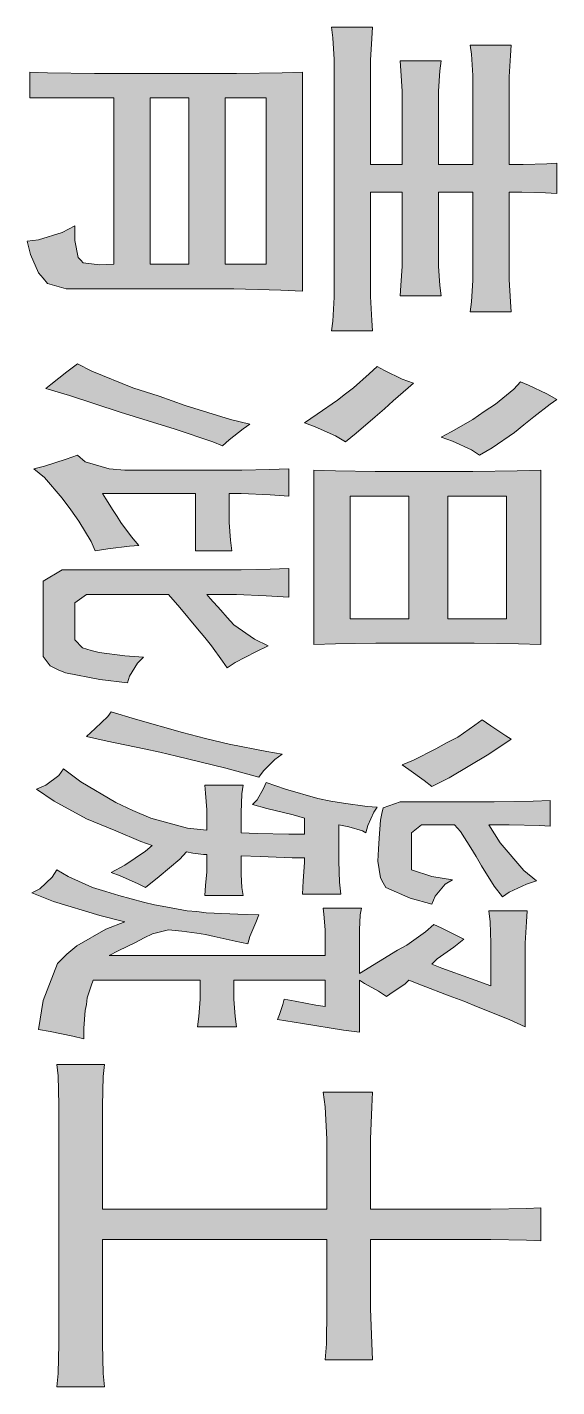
# Model space of a CAD drawing. Header units: millimetres. Extents: x 117 to 78452272, y 10 to 169749766.
# Drawn here: x 78390995 to 78391340, y 169652844 to 169653731 of the extents above; entities that cross this region are included whole.
import ezdxf

# ---------------------------------------------------------------- set-up
doc = ezdxf.new("R2010")
doc.units = ezdxf.units.MM

msp = doc.modelspace()

# ---------------------------------------------------------------- hatches: boundary and pattern name
h = msp.add_hatch(color=0)
h.dxf.hatch_style = 2
h.paths.add_polyline_path([(78391340.356, 169653622.719), (78391333.03, 169653623.15), (78391317.517, 169653623.581), (78391309.329, 169653623.581), (78391309.329, 169653574.887), (78391309.329, 169653566.7), (78391310.191, 169653552.049), (78391310.622, 169653545.585), (78391283.905, 169653545.585), (78391284.767, 169653552.049), (78391285.629, 169653566.269), (78391285.629, 169653574.025), (78391285.629, 169653623.581), (78391263.221, 169653623.581), (78391263.221, 169653580.92), (78391263.221, 169653575.318), (78391264.083, 169653562.822), (78391264.945, 169653555.927), (78391238.228, 169653555.927), (78391238.659, 169653562.822), (78391239.521, 169653575.318), (78391239.521, 169653580.92), (78391239.521, 169653623.581), (78391218.837, 169653623.581), (78391218.837, 169653564.114), (78391218.837, 169653555.496), (78391219.699, 169653539.983), (78391220.13, 169653533.088), (78391193.413, 169653533.088), (78391194.274, 169653539.552), (78391195.136, 169653555.065), (78391195.136, 169653564.114), (78391195.136, 169653702.87), (78391195.136, 169653710.195), (78391194.274, 169653724.416), (78391193.413, 169653731.31), (78391220.13, 169653731.31), (78391219.699, 169653723.985), (78391218.837, 169653709.764), (78391218.837, 169653702.87), (78391218.837, 169653641.679), (78391239.521, 169653641.679), (78391239.521, 169653682.617), (78391239.521, 169653689.511), (78391238.659, 169653702.87), (78391238.228, 169653709.333), (78391264.945, 169653709.333), (78391264.083, 169653702.87), (78391263.221, 169653689.511), (78391263.221, 169653682.617), (78391263.221, 169653641.679), (78391285.629, 169653641.679), (78391285.629, 169653692.097), (78391285.629, 169653699.853), (78391284.767, 169653713.643), (78391283.905, 169653719.676), (78391310.622, 169653719.676), (78391310.191, 169653712.781), (78391309.329, 169653698.991), (78391309.329, 169653692.097), (78391309.329, 169653641.679), (78391318.379, 169653641.679), (78391333.892, 169653642.11), (78391340.356, 169653642.541)])
h = msp.add_hatch(color=0)
h.paths.add_polyline_path([(78391025.786, 169653601.604), (78391025.786, 169653592.124), (78391027.94, 169653580.92), (78391029.664, 169653579.196), (78391031.388, 169653577.473), (78391042.161, 169653576.18), (78391051.21, 169653576.611), (78391051.21, 169653685.202), (78390996.483, 169653685.202), (78390996.483, 169653702.008), (78391008.118, 169653701.577), (78391038.713, 169653701.146), (78391057.243, 169653701.146), (78391114.986, 169653701.146), (78391131.36, 169653701.146), (78391161.094, 169653701.577), (78391174.452, 169653702.008), (78391174.452, 169653558.943), (78391160.232, 169653559.805), (78391129.637, 169653560.667), (78391113.693, 169653560.667), (78391028.802, 169653560.667), (78391020.184, 169653560.667), (78391008.118, 169653564.114), (78391005.102, 169653567.562), (78391002.085, 169653571.009), (78390996.914, 169653583.075), (78390994.76, 169653591.693), (78391002.085, 169653592.555), (78391017.598, 169653597.295)])
h.paths.add_polyline_path([(78391124.035, 169653576.611), (78391150.752, 169653576.611), (78391150.752, 169653685.202), (78391124.035, 169653685.202)])
h.paths.add_polyline_path([(78391074.91, 169653576.611), (78391100.334, 169653576.611), (78391100.334, 169653685.202), (78391074.91, 169653685.202)])
h = msp.add_hatch(color=0)
h.dxf.hatch_style = 2
h.paths.add_polyline_path([(78391122.311, 169653458.109), (78391115.847, 169653460.694), (78391091.285, 169653468.882), (78391073.618, 169653474.483), (78391055.519, 169653480.085), (78391022.338, 169653490.858), (78391006.825, 169653495.598), (78391010.273, 169653498.184), (78391020.615, 169653506.371), (78391027.509, 169653511.542), (78391036.99, 169653506.802), (78391063.706, 169653496.029), (78391080.943, 169653490.427), (78391097.749, 169653484.395), (78391127.482, 169653475.345), (78391139.979, 169653472.329), (78391135.67, 169653469.312), (78391126.62, 169653461.987)])
h = msp.add_hatch(color=0)
h.dxf.hatch_style = 2
h.paths.add_polyline_path([(78391246.846, 169653499.046), (78391243.399, 169653496.029), (78391233.488, 169653487.411), (78391227.886, 169653482.24), (78391221.853, 169653477.069), (78391209.357, 169653466.296), (78391202.462, 169653460.694), (78391195.998, 169653464.572), (78391182.64, 169653470.605), (78391175.745, 169653473.191), (78391183.932, 169653478.793), (78391197.291, 169653487.842), (78391202.462, 169653492.151), (78391207.633, 169653496.029), (78391217.975, 169653505.079), (78391223.146, 169653509.819), (78391227.886, 169653507.233), (78391239.521, 169653501.631)])
h = msp.add_hatch(color=0)
h.dxf.hatch_style = 2
h.paths.add_polyline_path([(78391340.356, 169653488.273), (78391336.046, 169653485.256), (78391325.273, 169653477.069), (78391318.81, 169653471.898), (78391312.777, 169653466.727), (78391298.126, 169653456.816), (78391289.938, 169653452.076), (78391284.767, 169653455.523), (78391272.271, 169653461.125), (78391264.945, 169653463.711), (78391271.409, 169653467.158), (78391285.629, 169653475.345), (78391292.955, 169653480.516), (78391300.28, 169653485.256), (78391312.346, 169653495.167), (78391316.655, 169653499.908), (78391321.826, 169653497.753), (78391333.892, 169653492.151)])
h = msp.add_hatch(color=0)
h.dxf.hatch_style = 2
h.paths.add_polyline_path([(78391027.509, 169653452.076), (78391032.68, 169653447.767), (78391048.193, 169653443.026), (78391058.535, 169653442.165), (78391129.637, 169653442.165), (78391134.808, 169653442.165), (78391152.906, 169653442.596), (78391165.403, 169653443.026), (78391165.403, 169653425.359), (78391153.337, 169653426.221), (78391134.377, 169653427.083), (78391126.62, 169653427.083), (78391126.62, 169653412.862), (78391126.62, 169653408.122), (78391127.482, 169653396.487), (78391128.344, 169653389.593), (78391104.644, 169653389.593), (78391104.644, 169653427.083), (78391043.884, 169653427.083), (78391046.039, 169653423.635), (78391050.779, 169653415.879), (78391053.364, 169653412), (78391055.95, 169653408.122), (78391062.845, 169653398.642), (78391067.585, 169653393.04), (78391061.552, 169653392.609), (78391047.332, 169653390.885), (78391039.144, 169653389.593), (78391036.559, 169653395.626), (78391028.371, 169653408.984), (78391023.2, 169653416.31), (78391017.598, 169653424.066), (78391005.964, 169653437.425), (78390999.069, 169653443.026), (78391005.964, 169653444.75), (78391020.184, 169653449.49)])
h = msp.add_hatch(color=0)
h.paths.add_polyline_path([(78391330.013, 169653328.402), (78391315.362, 169653328.833), (78391286.491, 169653329.264), (78391272.271, 169653329.264), (78391235.212, 169653329.264), (78391222.284, 169653329.264), (78391195.998, 169653328.833), (78391181.778, 169653328.402), (78391181.778, 169653442.165), (78391195.998, 169653441.734), (78391221.853, 169653441.303), (78391233.488, 169653441.303), (78391272.271, 169653441.303), (78391285.629, 169653441.303), (78391314.5, 169653441.734), (78391330.013, 169653442.165)])
h.paths.add_polyline_path([(78391205.478, 169653345.208), (78391243.83, 169653345.208), (78391243.83, 169653425.359), (78391205.478, 169653425.359)])
h.paths.add_polyline_path([(78391269.254, 169653345.208), (78391307.606, 169653345.208), (78391307.606, 169653425.359), (78391269.254, 169653425.359)])
h = msp.add_hatch(color=0)
h.dxf.hatch_style = 2
h.paths.add_polyline_path([(78391165.403, 169653359.428), (78391150.752, 169653360.29), (78391131.36, 169653361.152), (78391126.62, 169653361.152), (78391111.969, 169653361.152), (78391114.124, 169653358.567), (78391121.019, 169653350.81), (78391125.328, 169653346.07), (78391129.637, 169653341.33), (78391142.995, 169653331.85), (78391152.045, 169653327.541), (78391143.857, 169653323.662), (78391130.499, 169653316.768), (78391125.328, 169653313.32), (78391122.311, 169653317.629), (78391114.986, 169653327.541), (78391110.676, 169653333.143), (78391105.936, 169653338.744), (78391094.302, 169653352.534), (78391086.976, 169653361.152), (78391040.868, 169653361.152), (78391033.542, 169653361.152), (78391025.786, 169653355.55), (78391025.786, 169653349.517), (78391025.786, 169653335.297), (78391025.786, 169653331.419), (78391030.957, 169653326.248), (78391036.559, 169653324.524), (78391041.73, 169653323.231), (78391058.535, 169653321.077), (78391070.601, 169653320.215), (78391066.723, 169653316.337), (78391061.552, 169653307.718), (78391060.259, 169653303.409), (78391042.161, 169653305.564), (78391019.753, 169653309.873), (78391015.013, 169653312.028), (78391009.842, 169653314.613), (78391005.102, 169653320.646), (78391005.102, 169653324.524), (78391005.102, 169653362.014), (78391005.102, 169653369.77), (78391017.598, 169653377.096), (78391030.526, 169653377.096), (78391126.62, 169653377.096), (78391134.377, 169653377.096), (78391153.337, 169653377.527), (78391165.403, 169653377.958)])
h = msp.add_hatch(color=0)
h.dxf.hatch_style = 2
h.paths.add_polyline_path([(78391049.486, 169653284.449), (78391065.43, 169653279.709), (78391096.025, 169653271.09), (78391111.107, 169653267.212), (78391126.62, 169653263.334), (78391151.183, 169653258.594), (78391161.094, 169653256.87), (78391156.354, 169653253.423), (78391149.028, 169653246.097), (78391146.012, 169653241.788), (78391124.466, 169653247.821), (78391092.147, 169653255.577), (78391081.374, 169653258.163), (78391071.032, 169653260.318), (78391046.901, 169653265.488), (78391033.542, 169653268.505), (78391039.144, 169653273.676), (78391047.332, 169653281.432)])
h = msp.add_hatch(color=0)
h.dxf.hatch_style = 2
h.paths.add_polyline_path([(78391310.622, 169653266.781), (78391295.971, 169653256.87), (78391270.116, 169653241.357), (78391258.912, 169653235.755), (78391253.741, 169653239.633), (78391243.83, 169653246.959), (78391239.521, 169653249.975), (78391246.846, 169653252.992), (78391261.498, 169653260.318), (78391268.392, 169653264.196), (78391275.718, 169653268.074), (78391286.922, 169653275.831), (78391291.662, 169653279.278), (78391297.264, 169653275.4), (78391307.175, 169653268.936)])
h = msp.add_hatch(color=0)
h.dxf.hatch_style = 2
h.paths.add_polyline_path([(78391098.611, 169653193.094), (78391094.302, 169653188.354), (78391080.943, 169653177.15), (78391071.894, 169653169.825), (78391066.723, 169653172.41), (78391055.519, 169653177.581), (78391049.486, 169653179.736), (78391058.535, 169653184.476), (78391071.894, 169653193.525), (78391076.203, 169653197.403), (78391068.878, 169653199.989), (78391052.503, 169653206.884), (78391043.022, 169653210.762), (78391033.542, 169653214.64), (78391012.427, 169653226.275), (78391000.793, 169653234.031), (78391006.825, 169653236.617), (78391015.444, 169653243.081), (78391018.46, 169653247.39), (78391029.664, 169653238.772), (78391052.503, 169653225.413), (78391063.706, 169653220.242), (78391075.341, 169653215.071), (78391099.473, 169653208.607), (78391111.969, 169653207.315), (78391111.969, 169653215.071), (78391111.969, 169653220.673), (78391111.107, 169653231.446), (78391110.676, 169653236.617), (78391135.67, 169653236.617), (78391134.808, 169653231.015), (78391134.377, 169653218.518), (78391134.377, 169653211.624), (78391134.377, 169653205.591), (78391144.719, 169653205.16), (78391165.403, 169653204.729), (78391175.745, 169653204.729), (78391175.745, 169653215.071), (78391168.419, 169653217.226), (78391151.183, 169653221.535), (78391141.703, 169653224.12), (78391144.719, 169653227.137), (78391149.028, 169653234.462), (78391150.752, 169653238.341), (78391163.248, 169653234.031), (78391184.363, 169653227.999), (78391192.982, 169653226.275), (78391201.169, 169653224.982), (78391216.682, 169653222.828), (78391223.146, 169653222.397), (78391220.991, 169653218.949), (78391217.113, 169653210.331), (78391215.82, 169653205.591), (78391213.666, 169653206.884), (78391204.617, 169653209.469), (78391198.153, 169653210.762), (78391198.153, 169653193.094), (78391198.153, 169653187.061), (78391198.584, 169653173.272), (78391199.445, 169653165.516), (78391174.452, 169653165.516), (78391174.883, 169653174.134), (78391175.745, 169653186.2), (78391175.745, 169653189.216), (78391167.558, 169653189.216), (78391146.873, 169653190.078), (78391134.377, 169653190.509), (78391134.377, 169653181.46), (78391134.377, 169653178.443), (78391134.808, 169653169.825), (78391135.67, 169653164.654), (78391110.676, 169653164.654), (78391111.107, 169653171.118), (78391111.969, 169653180.167), (78391111.969, 169653182.321), (78391111.969, 169653191.371), (78391109.815, 169653191.371), (78391102.92, 169653192.233)])
h = msp.add_hatch(color=0)
h.dxf.hatch_style = 2
h.paths.add_polyline_path([(78391305.02, 169653163.792), (78391299.418, 169653170.687), (78391291.231, 169653184.045), (78391287.784, 169653190.078), (78391284.336, 169653195.68), (78391277.442, 169653206.453), (78391273.563, 169653210.762), (78391258.912, 169653210.762), (78391252.017, 169653210.762), (78391245.554, 169653205.591), (78391245.554, 169653199.989), (78391245.554, 169653184.045), (78391245.554, 169653181.46), (78391258.912, 169653177.15), (78391272.271, 169653174.996), (78391267.53, 169653171.979), (78391261.067, 169653164.223), (78391258.912, 169653159.052), (78391244.692, 169653162.93), (78391228.748, 169653169.825), (78391227.024, 169653172.841), (78391225.301, 169653176.289), (78391223.577, 169653187.061), (78391224.008, 169653194.818), (78391224.439, 169653202.144), (78391225.301, 169653213.778), (78391226.162, 169653218.087), (78391227.024, 169653221.966), (78391238.228, 169653225.844), (78391248.57, 169653225.844), (78391285.629, 169653225.844), (78391299.418, 169653225.844), (78391324.842, 169653226.275), (78391336.046, 169653226.706), (78391336.046, 169653209.9), (78391329.152, 169653210.331), (78391309.329, 169653210.762), (78391295.971, 169653210.762), (78391303.297, 169653199.127), (78391318.81, 169653181.029), (78391326.997, 169653174.134), (78391320.533, 169653171.979), (78391309.329, 169653166.808)])
h = msp.add_hatch(color=0)
h.dxf.hatch_style = 2
h.paths.add_polyline_path([(78391260.205, 169653145.693), (78391264.945, 169653143.539), (78391274.425, 169653138.799), (78391279.596, 169653136.213), (78391273.132, 169653131.042), (78391262.359, 169653123.286), (78391258.912, 169653119.838), (78391265.376, 169653117.253), (78391284.767, 169653110.358), (78391297.264, 169653105.618), (78391297.264, 169653127.164), (78391297.264, 169653133.628), (78391296.833, 169653147.417), (78391295.971, 169653154.743), (78391320.964, 169653154.743), (78391320.533, 169653147.417), (78391319.671, 169653133.628), (78391319.671, 169653127.164), (78391319.671, 169653078.901), (78391309.329, 169653083.641), (78391289.076, 169653091.829), (78391279.596, 169653095.707), (78391270.116, 169653099.154), (78391252.017, 169653106.049), (78391243.83, 169653109.496), (78391241.244, 169653106.911), (78391233.488, 169653101.74), (78391229.179, 169653098.723), (78391224.008, 169653102.171), (78391214.958, 169653107.342), (78391211.511, 169653109.496), (78391211.511, 169653075.454), (78391201.169, 169653076.747), (78391174.452, 169653081.056), (78391158.077, 169653083.641), (78391159.37, 169653087.089), (78391161.525, 169653093.552), (78391162.387, 169653097), (78391169.712, 169653095.707), (78391183.071, 169653093.121), (78391189.103, 169653092.26), (78391189.103, 169653109.496), (78391129.637, 169653109.496), (78391129.637, 169653101.309), (78391129.637, 169653097), (78391130.499, 169653085.796), (78391131.36, 169653078.901), (78391105.936, 169653078.901), (78391106.798, 169653085.796), (78391107.66, 169653097), (78391107.66, 169653101.309), (78391107.66, 169653109.496), (78391037.851, 169653109.496), (78391036.559, 169653105.618), (78391033.973, 169653097.862), (78391033.542, 169653093.552), (78391032.68, 169653089.674), (78391031.819, 169653078.039), (78391031.819, 169653071.145), (78391024.493, 169653072.868), (78391009.842, 169653075.885), (78391002.085, 169653077.178), (78391005.102, 169653096.138), (78391014.582, 169653120.269), (78391020.615, 169653126.302), (78391027.078, 169653131.904), (78391046.039, 169653142.677), (78391058.535, 169653147.417), (78391042.161, 169653151.726), (78391011.996, 169653160.776), (78390997.776, 169653166.377), (78391002.947, 169653168.963), (78391011.134, 169653176.719), (78391014.151, 169653181.46), (78391021.477, 169653177.15), (78391037.421, 169653169.825), (78391046.039, 169653167.239), (78391054.657, 169653164.654), (78391070.601, 169653160.345), (78391077.927, 169653158.621), (78391085.252, 169653157.328), (78391099.042, 169653154.743), (78391105.505, 169653154.312), (78391111.538, 169653153.45), (78391132.222, 169653152.588), (78391146.012, 169653152.157), (78391143.857, 169653146.986), (78391139.979, 169653137.937), (78391138.686, 169653133.197), (78391130.499, 169653134.92), (78391116.709, 169653137.937), (78391111.107, 169653139.23), (78391105.505, 169653140.092), (78391095.594, 169653141.384), (78391091.285, 169653141.815), (78391086.976, 169653142.246), (78391076.634, 169653139.661), (78391071.032, 169653137.075), (78391065.43, 169653134.059), (78391054.226, 169653128.457), (78391048.193, 169653125.44), (78391189.103, 169653125.44), (78391189.103, 169653136.213), (78391189.103, 169653142.246), (78391188.242, 169653152.588), (78391187.811, 169653156.466), (78391212.804, 169653156.466), (78391211.942, 169653152.157), (78391211.511, 169653142.246), (78391211.511, 169653137.075), (78391211.511, 169653113.805), (78391236.504, 169653128.888), (78391242.537, 169653132.335), (78391254.603, 169653140.953)])
h = msp.add_hatch(color=0)
h.dxf.hatch_style = 2
h.paths.add_polyline_path([(78391218.837, 169652959.968), (78391283.905, 169652959.968), (78391297.264, 169652959.968), (78391320.533, 169652960.399), (78391330.013, 169652960.83), (78391330.013, 169652939.284), (78391320.533, 169652939.715), (78391297.264, 169652940.146), (78391283.905, 169652940.146), (78391218.837, 169652940.146), (78391218.837, 169652906.534), (78391218.837, 169652894.899), (78391219.699, 169652872.492), (78391220.13, 169652861.719), (78391189.103, 169652861.719), (78391189.965, 169652872.061), (78391190.396, 169652894.468), (78391190.396, 169652906.534), (78391190.396, 169652940.146), (78391043.884, 169652940.146), (78391043.884, 169652883.265), (78391043.884, 169652872.061), (78391044.315, 169652852.67), (78391045.177, 169652844.051), (78391014.151, 169652844.051), (78391015.013, 169652852.67), (78391015.444, 169652872.061), (78391015.444, 169652883.265), (78391015.444, 169653015.987), (78391015.444, 169653028.053), (78391015.013, 169653047.013), (78391014.151, 169653054.339), (78391045.177, 169653054.339), (78391044.315, 169653046.582), (78391043.884, 169653027.622), (78391043.884, 169653015.987), (78391043.884, 169652959.968), (78391190.396, 169652959.968), (78391190.396, 169652994.441), (78391190.396, 169653005.645), (78391189.103, 169653026.76), (78391187.811, 169653036.24), (78391220.13, 169653036.24), (78391219.699, 169653026.76), (78391218.837, 169653005.645), (78391218.837, 169652994.441)])

# ---------------------------------------------------------------- linework, layer by layer
at = {"color": 0, "lineweight": 0}
for points in [[(78391340.356, 169653622.719), (78391333.03, 169653623.15), (78391317.517, 169653623.581), (78391309.329, 169653623.581), (78391309.329, 169653574.887), (78391309.329, 169653566.7), (78391310.191, 169653552.049), (78391310.622, 169653545.585), (78391283.905, 169653545.585), (78391284.767, 169653552.049), (78391285.629, 169653566.269), (78391285.629, 169653574.025), (78391285.629, 169653623.581), (78391263.221, 169653623.581), (78391263.221, 169653580.92), (78391263.221, 169653575.318), (78391264.083, 169653562.822), (78391264.945, 169653555.927), (78391238.228, 169653555.927), (78391238.659, 169653562.822), (78391239.521, 169653575.318), (78391239.521, 169653580.92), (78391239.521, 169653623.581), (78391218.837, 169653623.581), (78391218.837, 169653564.114), (78391218.837, 169653555.496), (78391219.699, 169653539.983), (78391220.13, 169653533.088), (78391193.413, 169653533.088), (78391194.274, 169653539.552), (78391195.136, 169653555.065), (78391195.136, 169653564.114), (78391195.136, 169653702.87), (78391195.136, 169653710.195), (78391194.274, 169653724.416), (78391193.413, 169653731.31), (78391220.13, 169653731.31), (78391219.699, 169653723.985), (78391218.837, 169653709.764), (78391218.837, 169653702.87), (78391218.837, 169653641.679), (78391239.521, 169653641.679), (78391239.521, 169653682.617), (78391239.521, 169653689.511), (78391238.659, 169653702.87), (78391238.228, 169653709.333), (78391264.945, 169653709.333), (78391264.083, 169653702.87), (78391263.221, 169653689.511), (78391263.221, 169653682.617), (78391263.221, 169653641.679), (78391285.629, 169653641.679), (78391285.629, 169653692.097), (78391285.629, 169653699.853), (78391284.767, 169653713.643), (78391283.905, 169653719.676), (78391310.622, 169653719.676), (78391310.191, 169653712.781), (78391309.329, 169653698.991), (78391309.329, 169653692.097), (78391309.329, 169653641.679), (78391318.379, 169653641.679), (78391333.892, 169653642.11), (78391340.356, 169653642.541)], [(78391025.786, 169653601.604), (78391025.786, 169653592.124), (78391027.94, 169653580.92), (78391029.664, 169653579.196), (78391031.388, 169653577.473), (78391042.161, 169653576.18), (78391051.21, 169653576.611), (78391051.21, 169653685.202), (78390996.483, 169653685.202), (78390996.483, 169653702.008), (78391008.118, 169653701.577), (78391038.713, 169653701.146), (78391057.243, 169653701.146), (78391114.986, 169653701.146), (78391131.36, 169653701.146), (78391161.094, 169653701.577), (78391174.452, 169653702.008), (78391174.452, 169653558.943), (78391160.232, 169653559.805), (78391129.637, 169653560.667), (78391113.693, 169653560.667), (78391028.802, 169653560.667), (78391020.184, 169653560.667), (78391008.118, 169653564.114), (78391005.102, 169653567.562), (78391002.085, 169653571.009), (78390996.914, 169653583.075), (78390994.76, 169653591.693), (78391002.085, 169653592.555), (78391017.598, 169653597.295)], [(78391074.91, 169653576.611), (78391100.334, 169653576.611), (78391100.334, 169653685.202), (78391074.91, 169653685.202)], [(78391124.035, 169653576.611), (78391150.752, 169653576.611), (78391150.752, 169653685.202), (78391124.035, 169653685.202)], [(78391122.311, 169653458.109), (78391115.847, 169653460.694), (78391091.285, 169653468.882), (78391073.618, 169653474.483), (78391055.519, 169653480.085), (78391022.338, 169653490.858), (78391006.825, 169653495.598), (78391010.273, 169653498.184), (78391020.615, 169653506.371), (78391027.509, 169653511.542), (78391036.99, 169653506.802), (78391063.706, 169653496.029), (78391080.943, 169653490.427), (78391097.749, 169653484.395), (78391127.482, 169653475.345), (78391139.979, 169653472.329), (78391135.67, 169653469.312), (78391126.62, 169653461.987)], [(78391246.846, 169653499.046), (78391243.399, 169653496.029), (78391233.488, 169653487.411), (78391227.886, 169653482.24), (78391221.853, 169653477.069), (78391209.357, 169653466.296), (78391202.462, 169653460.694), (78391195.998, 169653464.572), (78391182.64, 169653470.605), (78391175.745, 169653473.191), (78391183.932, 169653478.793), (78391197.291, 169653487.842), (78391202.462, 169653492.151), (78391207.633, 169653496.029), (78391217.975, 169653505.079), (78391223.146, 169653509.819), (78391227.886, 169653507.233), (78391239.521, 169653501.631)], [(78391340.356, 169653488.273), (78391336.046, 169653485.256), (78391325.273, 169653477.069), (78391318.81, 169653471.898), (78391312.777, 169653466.727), (78391298.126, 169653456.816), (78391289.938, 169653452.076), (78391284.767, 169653455.523), (78391272.271, 169653461.125), (78391264.945, 169653463.711), (78391271.409, 169653467.158), (78391285.629, 169653475.345), (78391292.955, 169653480.516), (78391300.28, 169653485.256), (78391312.346, 169653495.167), (78391316.655, 169653499.908), (78391321.826, 169653497.753), (78391333.892, 169653492.151)], [(78391027.509, 169653452.076), (78391032.68, 169653447.767), (78391048.193, 169653443.026), (78391058.535, 169653442.165), (78391129.637, 169653442.165), (78391134.808, 169653442.165), (78391152.906, 169653442.596), (78391165.403, 169653443.026), (78391165.403, 169653425.359), (78391153.337, 169653426.221), (78391134.377, 169653427.083), (78391126.62, 169653427.083), (78391126.62, 169653412.862), (78391126.62, 169653408.122), (78391127.482, 169653396.487), (78391128.344, 169653389.593), (78391104.644, 169653389.593), (78391104.644, 169653427.083), (78391043.884, 169653427.083), (78391046.039, 169653423.635), (78391050.779, 169653415.879), (78391053.364, 169653412), (78391055.95, 169653408.122), (78391062.845, 169653398.642), (78391067.585, 169653393.04), (78391061.552, 169653392.609), (78391047.332, 169653390.885), (78391039.144, 169653389.593), (78391036.559, 169653395.626), (78391028.371, 169653408.984), (78391023.2, 169653416.31), (78391017.598, 169653424.066), (78391005.964, 169653437.425), (78390999.069, 169653443.026), (78391005.964, 169653444.75), (78391020.184, 169653449.49)], [(78391330.013, 169653328.402), (78391315.362, 169653328.833), (78391286.491, 169653329.264), (78391272.271, 169653329.264), (78391235.212, 169653329.264), (78391222.284, 169653329.264), (78391195.998, 169653328.833), (78391181.778, 169653328.402), (78391181.778, 169653442.165), (78391195.998, 169653441.734), (78391221.853, 169653441.303), (78391233.488, 169653441.303), (78391272.271, 169653441.303), (78391285.629, 169653441.303), (78391314.5, 169653441.734), (78391330.013, 169653442.165)], [(78391205.478, 169653345.208), (78391243.83, 169653345.208), (78391243.83, 169653425.359), (78391205.478, 169653425.359)], [(78391269.254, 169653345.208), (78391307.606, 169653345.208), (78391307.606, 169653425.359), (78391269.254, 169653425.359)], [(78391165.403, 169653359.428), (78391150.752, 169653360.29), (78391131.36, 169653361.152), (78391126.62, 169653361.152), (78391111.969, 169653361.152), (78391114.124, 169653358.567), (78391121.019, 169653350.81), (78391125.328, 169653346.07), (78391129.637, 169653341.33), (78391142.995, 169653331.85), (78391152.045, 169653327.541), (78391143.857, 169653323.662), (78391130.499, 169653316.768), (78391125.328, 169653313.32), (78391122.311, 169653317.629), (78391114.986, 169653327.541), (78391110.676, 169653333.143), (78391105.936, 169653338.744), (78391094.302, 169653352.534), (78391086.976, 169653361.152), (78391040.868, 169653361.152), (78391033.542, 169653361.152), (78391025.786, 169653355.55), (78391025.786, 169653349.517), (78391025.786, 169653335.297), (78391025.786, 169653331.419), (78391030.957, 169653326.248), (78391036.559, 169653324.524), (78391041.73, 169653323.231), (78391058.535, 169653321.077), (78391070.601, 169653320.215), (78391066.723, 169653316.337), (78391061.552, 169653307.718), (78391060.259, 169653303.409), (78391042.161, 169653305.564), (78391019.753, 169653309.873), (78391015.013, 169653312.028), (78391009.842, 169653314.613), (78391005.102, 169653320.646), (78391005.102, 169653324.524), (78391005.102, 169653362.014), (78391005.102, 169653369.77), (78391017.598, 169653377.096), (78391030.526, 169653377.096), (78391126.62, 169653377.096), (78391134.377, 169653377.096), (78391153.337, 169653377.527), (78391165.403, 169653377.958)], [(78391049.486, 169653284.449), (78391065.43, 169653279.709), (78391096.025, 169653271.09), (78391111.107, 169653267.212), (78391126.62, 169653263.334), (78391151.183, 169653258.594), (78391161.094, 169653256.87), (78391156.354, 169653253.423), (78391149.028, 169653246.097), (78391146.012, 169653241.788), (78391124.466, 169653247.821), (78391092.147, 169653255.577), (78391081.374, 169653258.163), (78391071.032, 169653260.318), (78391046.901, 169653265.488), (78391033.542, 169653268.505), (78391039.144, 169653273.676), (78391047.332, 169653281.432)], [(78391310.622, 169653266.781), (78391295.971, 169653256.87), (78391270.116, 169653241.357), (78391258.912, 169653235.755), (78391253.741, 169653239.633), (78391243.83, 169653246.959), (78391239.521, 169653249.975), (78391246.846, 169653252.992), (78391261.498, 169653260.318), (78391268.392, 169653264.196), (78391275.718, 169653268.074), (78391286.922, 169653275.831), (78391291.662, 169653279.278), (78391297.264, 169653275.4), (78391307.175, 169653268.936)], [(78391098.611, 169653193.094), (78391094.302, 169653188.354), (78391080.943, 169653177.15), (78391071.894, 169653169.825), (78391066.723, 169653172.41), (78391055.519, 169653177.581), (78391049.486, 169653179.736), (78391058.535, 169653184.476), (78391071.894, 169653193.525), (78391076.203, 169653197.403), (78391068.878, 169653199.989), (78391052.503, 169653206.884), (78391043.022, 169653210.762), (78391033.542, 169653214.64), (78391012.427, 169653226.275), (78391000.793, 169653234.031), (78391006.825, 169653236.617), (78391015.444, 169653243.081), (78391018.46, 169653247.39), (78391029.664, 169653238.772), (78391052.503, 169653225.413), (78391063.706, 169653220.242), (78391075.341, 169653215.071), (78391099.473, 169653208.607), (78391111.969, 169653207.315), (78391111.969, 169653215.071), (78391111.969, 169653220.673), (78391111.107, 169653231.446), (78391110.676, 169653236.617), (78391135.67, 169653236.617), (78391134.808, 169653231.015), (78391134.377, 169653218.518), (78391134.377, 169653211.624), (78391134.377, 169653205.591), (78391144.719, 169653205.16), (78391165.403, 169653204.729), (78391175.745, 169653204.729), (78391175.745, 169653215.071), (78391168.419, 169653217.226), (78391151.183, 169653221.535), (78391141.703, 169653224.12), (78391144.719, 169653227.137), (78391149.028, 169653234.462), (78391150.752, 169653238.341), (78391163.248, 169653234.031), (78391184.363, 169653227.999), (78391192.982, 169653226.275), (78391201.169, 169653224.982), (78391216.682, 169653222.828), (78391223.146, 169653222.397), (78391220.991, 169653218.949), (78391217.113, 169653210.331), (78391215.82, 169653205.591), (78391213.666, 169653206.884), (78391204.617, 169653209.469), (78391198.153, 169653210.762), (78391198.153, 169653193.094), (78391198.153, 169653187.061), (78391198.584, 169653173.272), (78391199.445, 169653165.516), (78391174.452, 169653165.516), (78391174.883, 169653174.134), (78391175.745, 169653186.2), (78391175.745, 169653189.216), (78391167.558, 169653189.216), (78391146.873, 169653190.078), (78391134.377, 169653190.509), (78391134.377, 169653181.46), (78391134.377, 169653178.443), (78391134.808, 169653169.825), (78391135.67, 169653164.654), (78391110.676, 169653164.654), (78391111.107, 169653171.118), (78391111.969, 169653180.167), (78391111.969, 169653182.321), (78391111.969, 169653191.371), (78391109.815, 169653191.371), (78391102.92, 169653192.233)], [(78391305.02, 169653163.792), (78391299.418, 169653170.687), (78391291.231, 169653184.045), (78391287.784, 169653190.078), (78391284.336, 169653195.68), (78391277.442, 169653206.453), (78391273.563, 169653210.762), (78391258.912, 169653210.762), (78391252.017, 169653210.762), (78391245.554, 169653205.591), (78391245.554, 169653199.989), (78391245.554, 169653184.045), (78391245.554, 169653181.46), (78391258.912, 169653177.15), (78391272.271, 169653174.996), (78391267.53, 169653171.979), (78391261.067, 169653164.223), (78391258.912, 169653159.052), (78391244.692, 169653162.93), (78391228.748, 169653169.825), (78391227.024, 169653172.841), (78391225.301, 169653176.289), (78391223.577, 169653187.061), (78391224.008, 169653194.818), (78391224.439, 169653202.144), (78391225.301, 169653213.778), (78391226.162, 169653218.087), (78391227.024, 169653221.966), (78391238.228, 169653225.844), (78391248.57, 169653225.844), (78391285.629, 169653225.844), (78391299.418, 169653225.844), (78391324.842, 169653226.275), (78391336.046, 169653226.706), (78391336.046, 169653209.9), (78391329.152, 169653210.331), (78391309.329, 169653210.762), (78391295.971, 169653210.762), (78391303.297, 169653199.127), (78391318.81, 169653181.029), (78391326.997, 169653174.134), (78391320.533, 169653171.979), (78391309.329, 169653166.808)], [(78391260.205, 169653145.693), (78391264.945, 169653143.539), (78391274.425, 169653138.799), (78391279.596, 169653136.213), (78391273.132, 169653131.042), (78391262.359, 169653123.286), (78391258.912, 169653119.838), (78391265.376, 169653117.253), (78391284.767, 169653110.358), (78391297.264, 169653105.618), (78391297.264, 169653127.164), (78391297.264, 169653133.628), (78391296.833, 169653147.417), (78391295.971, 169653154.743), (78391320.964, 169653154.743), (78391320.533, 169653147.417), (78391319.671, 169653133.628), (78391319.671, 169653127.164), (78391319.671, 169653078.901), (78391309.329, 169653083.641), (78391289.076, 169653091.829), (78391279.596, 169653095.707), (78391270.116, 169653099.154), (78391252.017, 169653106.049), (78391243.83, 169653109.496), (78391241.244, 169653106.911), (78391233.488, 169653101.74), (78391229.179, 169653098.723), (78391224.008, 169653102.171), (78391214.958, 169653107.342), (78391211.511, 169653109.496), (78391211.511, 169653075.454), (78391201.169, 169653076.747), (78391174.452, 169653081.056), (78391158.077, 169653083.641), (78391159.37, 169653087.089), (78391161.525, 169653093.552), (78391162.387, 169653097), (78391169.712, 169653095.707), (78391183.071, 169653093.121), (78391189.103, 169653092.26), (78391189.103, 169653109.496), (78391129.637, 169653109.496), (78391129.637, 169653101.309), (78391129.637, 169653097), (78391130.499, 169653085.796), (78391131.36, 169653078.901), (78391105.936, 169653078.901), (78391106.798, 169653085.796), (78391107.66, 169653097), (78391107.66, 169653101.309), (78391107.66, 169653109.496), (78391037.851, 169653109.496), (78391036.559, 169653105.618), (78391033.973, 169653097.862), (78391033.542, 169653093.552), (78391032.68, 169653089.674), (78391031.819, 169653078.039), (78391031.819, 169653071.145), (78391024.493, 169653072.868), (78391009.842, 169653075.885), (78391002.085, 169653077.178), (78391005.102, 169653096.138), (78391014.582, 169653120.269), (78391020.615, 169653126.302), (78391027.078, 169653131.904), (78391046.039, 169653142.677), (78391058.535, 169653147.417), (78391042.161, 169653151.726), (78391011.996, 169653160.776), (78390997.776, 169653166.377), (78391002.947, 169653168.963), (78391011.134, 169653176.719), (78391014.151, 169653181.46), (78391021.477, 169653177.15), (78391037.421, 169653169.825), (78391046.039, 169653167.239), (78391054.657, 169653164.654), (78391070.601, 169653160.345), (78391077.927, 169653158.621), (78391085.252, 169653157.328), (78391099.042, 169653154.743), (78391105.505, 169653154.312), (78391111.538, 169653153.45), (78391132.222, 169653152.588), (78391146.012, 169653152.157), (78391143.857, 169653146.986), (78391139.979, 169653137.937), (78391138.686, 169653133.197), (78391130.499, 169653134.92), (78391116.709, 169653137.937), (78391111.107, 169653139.23), (78391105.505, 169653140.092), (78391095.594, 169653141.384), (78391091.285, 169653141.815), (78391086.976, 169653142.246), (78391076.634, 169653139.661), (78391071.032, 169653137.075), (78391065.43, 169653134.059), (78391054.226, 169653128.457), (78391048.193, 169653125.44), (78391189.103, 169653125.44), (78391189.103, 169653136.213), (78391189.103, 169653142.246), (78391188.242, 169653152.588), (78391187.811, 169653156.466), (78391212.804, 169653156.466), (78391211.942, 169653152.157), (78391211.511, 169653142.246), (78391211.511, 169653137.075), (78391211.511, 169653113.805), (78391236.504, 169653128.888), (78391242.537, 169653132.335), (78391254.603, 169653140.953)], [(78391218.837, 169652959.968), (78391283.905, 169652959.968), (78391297.264, 169652959.968), (78391320.533, 169652960.399), (78391330.013, 169652960.83), (78391330.013, 169652939.284), (78391320.533, 169652939.715), (78391297.264, 169652940.146), (78391283.905, 169652940.146), (78391218.837, 169652940.146), (78391218.837, 169652906.534), (78391218.837, 169652894.899), (78391219.699, 169652872.492), (78391220.13, 169652861.719), (78391189.103, 169652861.719), (78391189.965, 169652872.061), (78391190.396, 169652894.468), (78391190.396, 169652906.534), (78391190.396, 169652940.146), (78391043.884, 169652940.146), (78391043.884, 169652883.265), (78391043.884, 169652872.061), (78391044.315, 169652852.67), (78391045.177, 169652844.051), (78391014.151, 169652844.051), (78391015.013, 169652852.67), (78391015.444, 169652872.061), (78391015.444, 169652883.265), (78391015.444, 169653015.987), (78391015.444, 169653028.053), (78391015.013, 169653047.013), (78391014.151, 169653054.339), (78391045.177, 169653054.339), (78391044.315, 169653046.582), (78391043.884, 169653027.622), (78391043.884, 169653015.987), (78391043.884, 169652959.968), (78391190.396, 169652959.968), (78391190.396, 169652994.441), (78391190.396, 169653005.645), (78391189.103, 169653026.76), (78391187.811, 169653036.24), (78391220.13, 169653036.24), (78391219.699, 169653026.76), (78391218.837, 169653005.645), (78391218.837, 169652994.441)]]:
    msp.add_lwpolyline(points, close=True, dxfattribs=at)

doc.saveas('drawing.dxf')
